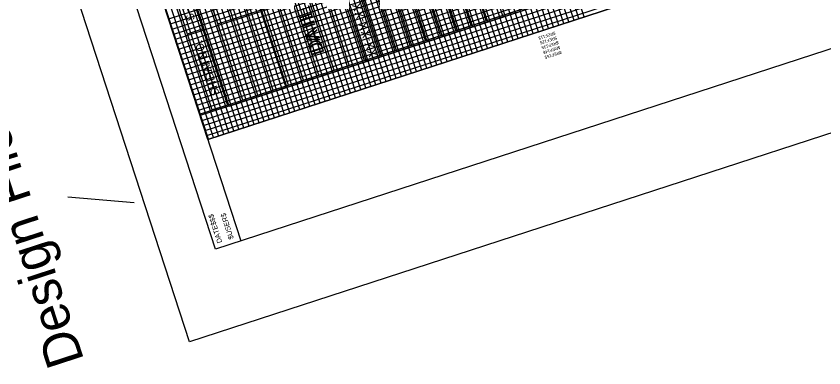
# Model space of a CAD drawing. Extents: x 956634 to 958353, y 795564 to 797608.
# Drawn here: x 957014 to 957770, y 795564 to 795893 of the extents above; entities that cross this region are included whole.
import ezdxf

# ---------------------------------------------------------------- set-up
doc = ezdxf.new("R2010")
doc.units = 0
for name, color, linetype in [('SHT_B_02-Index', 7, 'Continuous'), ('SHT_B_03-Revision-Summary', 7, 'Continuous'), ('SHT_B_04-General-Notes', 7, 'Continuous'), ('SHT_B_07-Quantities-Amendment', 7, 'Continuous'), ('SHT_B_08-Quantities-Construction', 7, 'Continuous'), ('SHT_B_Clip-Border-Text', 7, 'Continuous'), ('SHT_B_Grid-Major-Line', 7, 'Continuous'), ('SHT_B_Grid-Minor-Line', 7, 'Continuous'), ('SHT_B_Plot-Border-Inner-Line', 7, 'Continuous'), ('SHT_B_Plot-Border-Outer-Line', 7, 'Continuous'), ('SHT_B_Plot-Sub-Text', 7, 'Continuous'), ('SHT_B_Sheet-Grid-Points-Line', 7, 'Continuous'), ('SHT_B_Sheet-Outline-Line', 7, 'Continuous')]:
    doc.layers.add(name, color=color, linetype=linetype)

msp = doc.modelspace()

# ---------------------------------------------------------------- linework, layer by layer
at = {"layer": 'SHT_B_02-Index'}
for p, q in [((957453.85, 795888.86), (957229.16, 796578.16)), ((957425.33, 795879.56), (957200.64, 796568.86)), ((957439.59, 795884.21), (957214.9, 796573.51)), ((957396.8, 795870.26), (957172.12, 796559.57)), ((957411.06, 795874.91), (957186.38, 796564.22)), ((957382.54, 795865.61), (957157.85, 796554.92)), ((957354.02, 795856.32), (957129.33, 796545.62)), ((957368.28, 795860.97), (957143.59, 796550.27)), ((957325.5, 795847.02), (957100.81, 796536.32)), ((957339.76, 795851.67), (957115.07, 796540.97)), ((957311.23, 795842.37), (957086.55, 796531.67)), ((957282.71, 795833.07), (957058.02, 796522.38)), ((957296.97, 795837.72), (957072.29, 796527.03)), ((957268.45, 795828.42), (957043.76, 796517.73)), ((957239.93, 795819.13), (957015.24, 796508.43)), ((957254.19, 795823.78), (957029.5, 796513.08)), ((957225.67, 795814.48), (957000.98, 796503.78)), ((957202.42, 795885.79), (958015.33, 796150.76)), ((957419.06, 795888.93), (957419.06, 795888.93)), ((957173.9, 795876.49), (957188.16, 795881.14)), ((957390.54, 795879.63), (957390.54, 795879.63)), ((957404.8, 795884.28), (957404.8, 795884.28)), ((957362.02, 795870.34), (957362.02, 795870.34)), ((957376.28, 795874.98), (957376.28, 795874.98)), ((957347.76, 795865.69), (957347.76, 795865.69)), ((957319.23, 795856.39), (957319.23, 795856.39)), ((957333.5, 795861.04), (957333.5, 795861.04)), ((957304.97, 795851.74), (957304.97, 795851.74)), ((957276.45, 795842.44), (957276.45, 795842.44)), ((957290.71, 795847.09), (957290.71, 795847.09)), ((957247.93, 795833.15), (957247.93, 795833.15)), ((957262.19, 795837.79), (957262.19, 795837.79)), ((957233.66, 795828.5), (957233.66, 795828.5))]:
    msp.add_line(p, q, dxfattribs=at)
for points in [[(957225.67, 795814.48), (957000.98, 796503.78), (957813.88, 796768.76), (958038.57, 796079.45)], [(957197.14, 795805.18), (956972.45, 796494.48), (956986.72, 796499.13), (957211.4, 795809.83)]]:
    msp.add_lwpolyline(points, close=True, dxfattribs=at)
at = {"layer": 'SHT_B_03-Revision-Summary'}
for p, q in [((957453.85, 795888.86), (957229.16, 796578.16)), ((957425.33, 795879.56), (957200.64, 796568.86)), ((957439.59, 795884.21), (957214.9, 796573.51)), ((957396.8, 795870.26), (957172.12, 796559.57)), ((957411.06, 795874.91), (957186.38, 796564.22)), ((957382.54, 795865.61), (957157.85, 796554.92)), ((957354.02, 795856.32), (957129.33, 796545.62)), ((957368.28, 795860.97), (957143.59, 796550.27)), ((957325.5, 795847.02), (957100.81, 796536.32)), ((957339.76, 795851.67), (957115.07, 796540.97)), ((957311.23, 795842.37), (957086.55, 796531.67)), ((957282.71, 795833.07), (957058.02, 796522.38)), ((957296.97, 795837.72), (957072.29, 796527.03)), ((957268.45, 795828.42), (957043.76, 796517.73)), ((957239.93, 795819.13), (957015.24, 796508.43)), ((957254.19, 795823.78), (957029.5, 796513.08)), ((957225.67, 795814.48), (957000.98, 796503.78)), ((957202.42, 795885.79), (958015.33, 796150.76)), ((957419.06, 795888.93), (957419.06, 795888.93)), ((957173.9, 795876.49), (957188.16, 795881.14)), ((957390.54, 795879.63), (957390.54, 795879.63)), ((957404.8, 795884.28), (957404.8, 795884.28)), ((957362.02, 795870.34), (957362.02, 795870.34)), ((957376.28, 795874.98), (957376.28, 795874.98)), ((957347.76, 795865.69), (957347.76, 795865.69)), ((957319.23, 795856.39), (957319.23, 795856.39)), ((957333.5, 795861.04), (957333.5, 795861.04)), ((957304.97, 795851.74), (957304.97, 795851.74)), ((957276.45, 795842.44), (957276.45, 795842.44)), ((957290.71, 795847.09), (957290.71, 795847.09)), ((957247.93, 795833.15), (957247.93, 795833.15)), ((957262.19, 795837.79), (957262.19, 795837.79)), ((957233.66, 795828.5), (957233.66, 795828.5))]:
    msp.add_line(p, q, dxfattribs=at)
for points in [[(957225.67, 795814.48), (957000.98, 796503.78), (957813.88, 796768.76), (958038.57, 796079.45)], [(957197.14, 795805.18), (956972.45, 796494.48), (956986.72, 796499.13), (957211.4, 795809.83)]]:
    msp.add_lwpolyline(points, close=True, dxfattribs=at)
at = {"layer": 'SHT_B_04-General-Notes'}
for p, q in [((957444.58, 795885.84), (957444.58, 795885.84)), ((957453.18, 795888.64), (957453.18, 795888.64)), ((957461.84, 795891.46), (957461.84, 795891.46)), ((957427.28, 795880.2), (957427.28, 795880.2)), ((957435.93, 795883.02), (957435.93, 795883.02)), ((957401.32, 795871.73), (957401.32, 795871.73)), ((957409.97, 795874.55), (957409.97, 795874.55)), ((957418.62, 795877.37), (957418.62, 795877.37)), ((957375.41, 795863.29), (957375.41, 795863.29)), ((957384.06, 795866.11), (957384.06, 795866.11)), ((957392.72, 795868.93), (957392.72, 795868.93)), ((957358.11, 795857.65), (957358.11, 795857.65)), ((957366.76, 795860.47), (957366.76, 795860.47)), ((957332.2, 795849.2), (957332.2, 795849.2)), ((957340.85, 795852.02), (957340.85, 795852.02)), ((957349.5, 795854.84), (957349.5, 795854.84)), ((957306.24, 795840.74), (957306.24, 795840.74)), ((957314.9, 795843.56), (957314.9, 795843.56)), ((957323.55, 795846.38), (957323.55, 795846.38)), ((957288.99, 795835.12), (957288.99, 795835.12)), ((957297.64, 795837.94), (957297.64, 795837.94)), ((957263.03, 795826.66), (957263.03, 795826.66)), ((957271.68, 795829.48), (957271.68, 795829.48)), ((957280.33, 795832.3), (957280.33, 795832.3)), ((957237.12, 795818.21), (957237.12, 795818.21)), ((957245.77, 795821.03), (957245.77, 795821.03)), ((957254.43, 795823.85), (957254.43, 795823.85)), ((957219.82, 795812.57), (957219.82, 795812.57)), ((957228.47, 795815.39), (957228.47, 795815.39)), ((957193.91, 795804.13), (957193.91, 795804.13)), ((957202.56, 795806.95), (957202.56, 795806.95)), ((957211.17, 795809.75), (957211.17, 795809.75)), ((957185.26, 795801.31), (957185.26, 795801.31))]:
    msp.add_line(p, q, dxfattribs=at)
at = {"layer": 'SHT_B_07-Quantities-Amendment'}
for p, q in [((957469.67, 795892.44), (957007.32, 797310.83)), ((957441.24, 795883.17), (956978.9, 797301.57)), ((957455.41, 795887.79), (956993.06, 797306.19)), ((957427.03, 795878.54), (956964.68, 797296.93)), ((957398.6, 795869.27), (956936.25, 797287.67)), ((957412.77, 795873.89), (956950.42, 797292.29)), ((957370.17, 795860), (956907.83, 797278.4)), ((957384.39, 795864.64), (956922.04, 797283.03)), ((957355.96, 795855.37), (956893.61, 797273.77)), ((957341.79, 795850.75), (956879.45, 797269.15)), ((957266.3, 795826.15), (956803.95, 797244.54)), ((957213.01, 795808.77), (956750.66, 797227.17)), ((957213.01, 795808.77), (958052.11, 796082.29))]:
    msp.add_line(p, q, dxfattribs=at)
at = {"layer": 'SHT_B_08-Quantities-Construction'}
for p, q in [((957469.67, 795892.44), (957007.32, 797310.83)), ((957441.24, 795883.17), (956978.9, 797301.57)), ((957455.41, 795887.79), (956993.06, 797306.19)), ((957427.03, 795878.54), (956964.68, 797296.93)), ((957398.6, 795869.27), (956936.25, 797287.67)), ((957412.77, 795873.89), (956950.42, 797292.29)), ((957370.17, 795860), (956907.83, 797278.4)), ((957384.39, 795864.64), (956922.04, 797283.03)), ((957355.96, 795855.37), (956893.61, 797273.77)), ((957341.79, 795850.75), (956879.45, 797269.15)), ((957266.3, 795826.15), (956803.95, 797244.54)), ((957213.01, 795808.77), (956750.66, 797227.17)), ((957213.01, 795808.77), (958052.11, 796082.29))]:
    msp.add_line(p, q, dxfattribs=at)
at = {"layer": 'SHT_B_Clip-Border-Text'}
msp.add_line((957185.26, 795801.31), (958051.64, 796083.72), dxfattribs=at)
at = {"layer": 'SHT_B_Grid-Major-Line'}
for p, q in [((957063.74, 797337.8), (957535.71, 795889.25)), ((957016.21, 797322.3), (957488.17, 795873.75)), ((956968.67, 797306.81), (957440.63, 795858.25)), ((956921.13, 797291.31), (957393.09, 795842.76)), ((956873.59, 797275.81), (957345.56, 795827.26)), ((956826.05, 797260.32), (957298.02, 795811.77)), ((956778.52, 797244.82), (957250.48, 795796.27)), ((956730.98, 797229.33), (957202.94, 795780.78)), ((958036.61, 796129.83), (957170.23, 795847.42)), ((958052.11, 796082.29), (957185.72, 795799.88))]:
    msp.add_line(p, q, dxfattribs=at)
at = {"layer": 'SHT_B_Grid-Minor-Line'}
for p, q in [((957540.65, 795890.86), (957068.5, 797339.35)), ((957545.41, 795892.41), (957073.25, 797340.9)), ((957516.88, 795883.11), (957044.73, 797331.6)), ((957521.64, 795884.66), (957049.48, 797333.15)), ((957526.39, 795886.21), (957054.24, 797334.7)), ((957531.15, 795887.76), (957058.99, 797336.25)), ((957493.11, 795875.36), (957020.96, 797323.85)), ((957497.87, 795876.91), (957025.71, 797325.4)), ((957502.62, 795878.46), (957030.47, 797326.95)), ((957507.38, 795880.01), (957035.22, 797328.5)), ((957512.13, 795881.56), (957039.98, 797330.05)), ((957469.35, 795867.61), (956997.19, 797316.1)), ((957474.1, 795869.16), (957001.94, 797317.65)), ((957478.85, 795870.71), (957006.7, 797319.2)), ((957483.61, 795872.26), (957011.45, 797320.75)), ((957445.58, 795859.87), (956973.42, 797308.36)), ((957450.33, 795861.42), (956978.18, 797309.91)), ((957455.08, 795862.97), (956982.93, 797311.45)), ((957459.84, 795864.51), (956987.68, 797313)), ((957464.59, 795866.06), (956992.44, 797314.55)), ((957421.81, 795852.12), (956949.65, 797300.61)), ((957426.56, 795853.67), (956954.41, 797302.16)), ((957431.32, 795855.22), (956959.16, 797303.71)), ((957436.07, 795856.77), (956963.91, 797305.26)), ((957398.04, 795844.37), (956925.88, 797292.86)), ((957402.79, 795845.92), (956930.64, 797294.41)), ((957407.55, 795847.47), (956935.39, 797295.96)), ((957412.3, 795849.02), (956940.15, 797297.51)), ((957417.05, 795850.57), (956944.9, 797299.06)), ((957374.27, 795836.62), (956902.11, 797285.11)), ((957379.02, 795838.17), (956906.87, 797286.66)), ((957383.78, 795839.72), (956911.62, 797288.21)), ((957388.53, 795841.27), (956916.38, 797289.76)), ((957350.5, 795828.87), (956878.35, 797277.36)), ((957355.25, 795830.42), (956883.1, 797278.91)), ((957360.01, 795831.97), (956887.85, 797280.46)), ((957364.76, 795833.52), (956892.61, 797282.01)), ((957369.52, 795835.07), (956897.36, 797283.56)), ((957331.49, 795822.68), (956859.33, 797271.17)), ((957336.24, 795824.23), (956864.08, 797272.72)), ((957340.99, 795825.78), (956868.84, 797274.27)), ((957307.72, 795814.93), (956835.56, 797263.42)), ((957312.47, 795816.48), (956840.31, 797264.97)), ((957317.22, 795818.03), (956845.07, 797266.52)), ((957321.98, 795819.58), (956849.82, 797268.07)), ((957326.73, 795821.13), (956854.58, 797269.62)), ((957283.95, 795807.18), (956811.79, 797255.67)), ((957288.7, 795808.73), (956816.55, 797257.22)), ((957293.45, 795810.28), (956821.3, 797258.77)), ((957302.96, 795813.38), (956830.81, 797261.87)), ((957260.18, 795799.43), (956788.02, 797247.92)), ((957264.93, 795800.98), (956792.78, 797249.47)), ((957269.69, 795802.53), (956797.53, 797251.02)), ((957274.44, 795804.08), (956802.28, 797252.57)), ((957279.19, 795805.63), (956807.04, 797254.12)), ((957236.41, 795791.68), (956764.25, 797240.17)), ((957241.16, 795793.23), (956769.01, 797241.72)), ((957245.92, 795794.78), (956773.76, 797243.27)), ((957255.42, 795797.88), (956783.27, 797246.37)), ((957212.64, 795783.94), (956740.48, 797232.43)), ((957217.39, 795785.49), (956745.24, 797233.98)), ((957222.15, 795787.04), (956749.99, 797235.53)), ((957226.9, 795788.59), (956754.75, 797237.08)), ((957231.65, 795790.14), (956759.5, 797238.62)), ((957193.62, 795777.74), (956721.47, 797226.23)), ((957198.38, 795779.29), (956726.22, 797227.78)), ((957207.89, 795782.39), (956735.73, 797230.88)), ((958022.67, 796172.61), (957156.28, 795890.2)), ((958024.21, 796167.86), (957157.83, 795885.45)), ((958025.76, 796163.1), (957159.38, 795880.7)), ((958027.31, 796158.35), (957160.93, 795875.94)), ((958028.86, 796153.6), (957162.48, 795871.19)), ((958030.41, 796148.84), (957164.03, 795866.43)), ((958031.96, 796144.09), (957165.58, 795861.68)), ((958033.51, 796139.34), (957167.13, 795856.93)), ((958035.06, 796134.58), (957168.68, 795852.17)), ((958038.16, 796125.07), (957171.78, 795842.66)), ((958039.71, 796120.32), (957173.33, 795837.91)), ((958041.26, 796115.57), (957174.88, 795833.16)), ((958042.81, 796110.81), (957176.43, 795828.4)), ((958044.36, 796106.06), (957177.98, 795823.65)), ((958045.91, 796101.31), (957179.52, 795818.9)), ((958047.46, 796096.55), (957181.07, 795814.14)), ((958049.01, 796091.8), (957182.62, 795809.39)), ((958050.56, 796087.04), (957184.17, 795804.63)), ((958053.66, 796077.54), (957187.27, 795795.13)), ((958055.21, 796072.78), (957188.82, 795790.37)), ((958056.76, 796068.03), (957190.37, 795785.62)), ((958058.31, 796063.27), (957191.92, 795780.87)), ((958059.39, 796059.95), (957193.01, 795777.54))]:
    msp.add_line(p, q, dxfattribs=at)
at = {"layer": 'SHT_B_Plot-Border-Inner-Line'}
msp.add_lwpolyline([(957200.23, 795674.71), (956688.87, 797243.47), (957687.17, 797568.88), (958198.53, 796000.12)], close=True, dxfattribs=at)
at = {"layer": 'SHT_B_Plot-Border-Outer-Line'}
msp.add_lwpolyline([(957175.93, 795587.91), (956633.58, 797251.75), (957726.96, 797608.15), (958269.31, 795944.31)], close=True, dxfattribs=at)
at = {"layer": 'SHT_B_Sheet-Grid-Points-Line'}
for p, q in [((957443.87, 795885.6), (957443.87, 795885.6)), ((957460.5, 795891.03), (957460.5, 795891.03)), ((957427.23, 795880.18), (957427.23, 795880.18)), ((957410.59, 795874.76), (957410.59, 795874.76)), ((957377.31, 795863.91), (957377.31, 795863.91)), ((957393.95, 795869.33), (957393.95, 795869.33)), ((957360.67, 795858.49), (957360.67, 795858.49)), ((957327.4, 795847.64), (957327.4, 795847.64)), ((957344.04, 795853.06), (957344.04, 795853.06)), ((957310.76, 795842.22), (957310.76, 795842.22)), ((957294.12, 795836.79), (957294.12, 795836.79)), ((957260.84, 795825.94), (957260.84, 795825.94)), ((957277.48, 795831.37), (957277.48, 795831.37)), ((957244.21, 795820.52), (957244.21, 795820.52)), ((957227.57, 795815.1), (957227.57, 795815.1)), ((957194.29, 795804.25), (957194.29, 795804.25)), ((957210.93, 795809.67), (957210.93, 795809.67))]:
    msp.add_line(p, q, dxfattribs=at)
at = {"layer": 'SHT_B_Sheet-Outline-Line'}
for p, q in [((956712.64, 797251.22), (957224, 795682.46)), ((957193.01, 795777.54), (958167.54, 796095.2)), ((957194.68, 795803.04), (957194.68, 795803.04)), ((957185.26, 795801.31), (957185.26, 795801.31)), ((957185.26, 795801.31), (957185.26, 795801.31)), ((957061.81, 795723.94), (957124.16, 795718.34))]:
    msp.add_line(p, q, dxfattribs=at)
msp.add_lwpolyline([(957193.01, 795777.54), (956712.64, 797251.22), (957579.02, 797533.63), (958059.39, 796059.95)], close=True, dxfattribs=at)

# ---------------------------------------------------------------- texts
at = {"layer": 'SHT_B_02-Index'}
msp.add_text('SHEET NO.', height=7.5, rotation=108.05408, dxfattribs=at).set_placement((957204.1, 795819.97))
at = {"layer": 'SHT_B_03-Revision-Summary'}
for s, p in [('SHEET NO.', (957181.25, 795890.08)), ('DATE', (957199.27, 795834.8))]:
    msp.add_text(s, height=7.5, rotation=108.05408, dxfattribs=at).set_placement(p)
at = {"layer": 'SHT_B_07-Quantities-Amendment'}
for s, height, p in [('DATE', 12.598, (957302.47, 795858.76)), ('XX-XX-XX', 8.473, (957352.36, 795856.25))]:
    msp.add_text(s, height=height, rotation=108.05408, dxfattribs=at).set_placement(p)
at = {"layer": 'SHT_B_08-Quantities-Construction'}
for s, height, p in [('DATE', 12.598, (957301.64, 795861.31)), ('XX-XX-XX', 8.473, (957352.36, 795856.25))]:
    msp.add_text(s, height=height, rotation=108.05408, dxfattribs=at).set_placement(p)
at = {"layer": 'SHT_B_Plot-Sub-Text'}
for s, height, rotation, p in [('$REF11$', 2.835, 198.05535, (957518.09, 795878.77)), ('$REF12$', 2.835, 198.05535, (957519.56, 795874.25)), ('$REF13$', 2.835, 198.05535, (957521.03, 795869.74)), ('$REF14$', 2.835, 198.05535, (957522.5, 795865.22)), ('$REF15$', 2.835, 198.05535, (957523.96, 795860.75)), ('DATE$$$', 4.75, 108.0541, (957206.63, 795681.22)), ('$USER$', 4.75, 108.0541, (957217.4, 795684.78))]:
    msp.add_text(s, height=height, rotation=rotation, dxfattribs=at).set_placement(p)
at = {"layer": 'SHT_B_Sheet-Outline-Line'}
msp.add_text('Design File and Plot Substitution information', height=35.0001, rotation=108.0541, dxfattribs=at).set_placement((957077.46, 795570.74))

doc.saveas('drawing.dxf')
